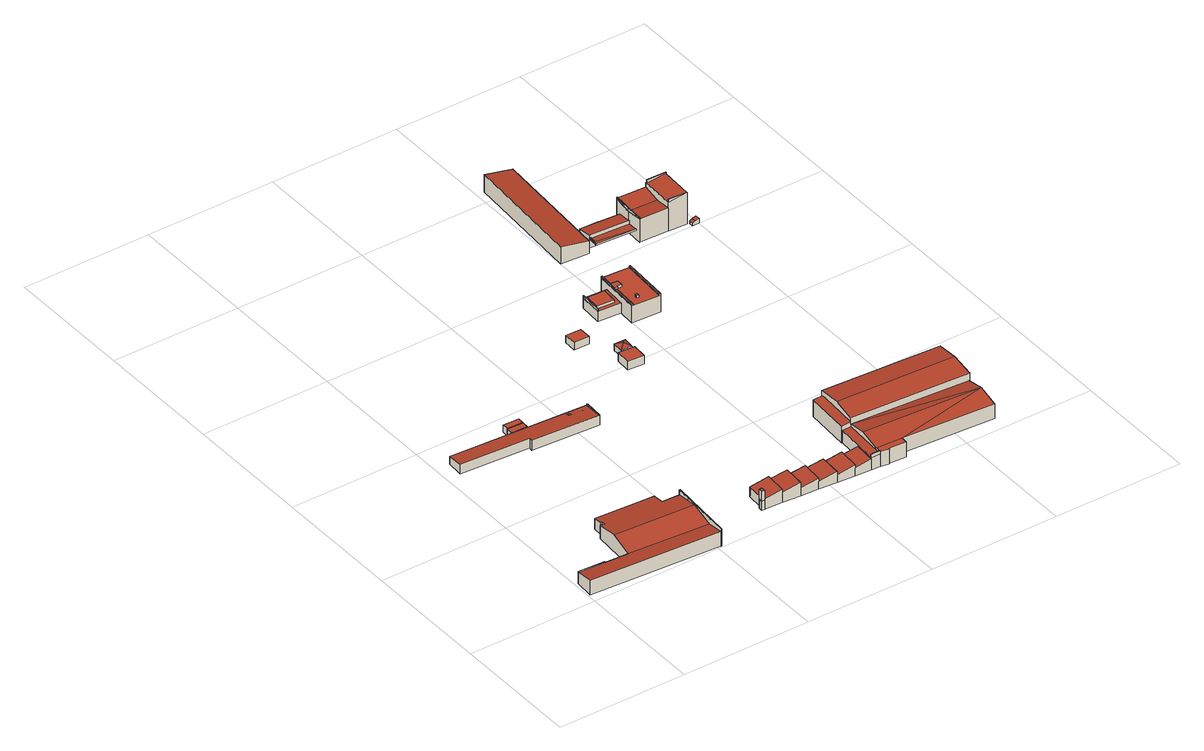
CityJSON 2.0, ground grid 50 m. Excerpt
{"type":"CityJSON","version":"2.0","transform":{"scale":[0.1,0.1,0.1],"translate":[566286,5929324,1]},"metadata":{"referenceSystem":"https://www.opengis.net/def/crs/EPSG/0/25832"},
"CityObjects":{
"building1":{"type":"Building","attributes":{"Grundfläche 2D":"1050.153561","Grundhöhe NN":"2.080"},"children":["building1-1","building1-2"],"geometry":[{"type":"Solid","lod":"3","boundaries":[[[[0,1,2,3,4,5,6]],[[7,8,6]],[[8,0,6]],[[9,10,2,1,0,11]],[[11,12,13,14,15,16,17,18,19,20,21,22,23,24,25,26,10,9]],[[3,27,28,4]],[[6,5,29,30]],[[7,6,30,31]],[[8,7,31,32]],[[33,13,12,11,0,8,32,34]],[[14,13,33,35]],[[16,15,36,37]],[[17,16,37,38]],[[15,14,35,36]],[[19,18,17,38,39]],[[40,21,20,19,39]],[[41,23,22,21,40,42]],[[24,23,41,43]],[[25,24,43,44]],[[26,25,44,45]],[[2,10,26,45,46]],[[3,2,46,47]],[[27,3,47,48]],[[28,27,48,49]],[[5,4,28,49,50,29]],[[44,43,41,42,40,39,38,37,36,35,33,34,32,31,30,29,50,49,48,47,46,45]]]],"semantics":{"surfaces":[{"type":"RoofSurface"},{"type":"WallSurface"},{"type":"GroundSurface"}],"values":[[0,0,0,0,0,0,1,1,1,1,1,1,1,1,1,1,1,1,1,1,1,1,1,1,1,2]]}}]},
"building1-1":{"type":"BuildingInstallation","parents":["building1"],"geometry":[{"type":"MultiSurface","lod":"3","boundaries":[[[51,52,53,54,55,56,57]],[[13,14,52,51]],[[14,15,58,53,52]],[[54,53,58,9]],[[6,7,55,54,9,1]],[[7,8,56,55]],[[8,0,11,12,13,51,57,56]]],"semantics":{"surfaces":[{"type":"RoofSurface"},{"type":"WallSurface"}],"values":[0,1,1,1,1,1,1]}}]},
"building1-2":{"type":"BuildingInstallation","parents":["building1"],"geometry":[{"type":"MultiSurface","lod":"3","boundaries":[[[59,60,61,62,63]],[[28,4,60,59]],[[61,60,4,64]],[[64,3,27,63,62,61]],[[27,28,59,63]]],"semantics":{"surfaces":[{"type":"RoofSurface"},{"type":"WallSurface"}],"values":[0,1,1,1,1]}}]},
"building2":{"type":"Building","attributes":{"Grundfläche 2D":"379.572671","Grundhöhe NN":"1.855"},"children":["building2-1","building2-2","building2-3"],"geometry":[{"type":"Solid","lod":"3","boundaries":[[[[65,66,67,68,69,70,71,72,73]],[[71,70,74,75]],[[72,71,75,76]],[[73,72,76,77]],[[65,73,77,78]],[[66,65,78,79]],[[67,66,79,80]],[[68,67,80,81]],[[70,69,68,81,74]],[[74,81,80,79,78,77,76,75]]]],"semantics":{"surfaces":[{"type":"RoofSurface"},{"type":"WallSurface"},{"type":"GroundSurface"}],"values":[[0,1,1,1,1,1,1,1,1,2]]}}]},
"building2-1":{"type":"BuildingInstallation","parents":["building2"],"geometry":[{"type":"MultiSurface","lod":"3","boundaries":[[[82,83,69,70,84]],[[83,85,69]],[[70,71,84]],[[85,83,82,84,71,72]]],"semantics":{"surfaces":[{"type":"RoofSurface"},{"type":"WallSurface"}],"values":[0,1,1,1]}}]},
"building2-2":{"type":"BuildingInstallation","parents":["building2"],"geometry":[{"type":"MultiSurface","lod":"3","boundaries":[[[86,87,88,89,90]],[[86,91,87]],[[88,92,89]],[[88,87,91,92]]],"semantics":{"surfaces":[{"type":"RoofSurface"},{"type":"WallSurface"}],"values":[0,1,1,1]}}]},
"building2-3":{"type":"BuildingInstallation","parents":["building2"],"geometry":[{"type":"MultiSurface","lod":"3","boundaries":[[[93,94,95]]],"semantics":{"surfaces":[{"type":"RoofSurface"}],"values":[0]}}]},
"building3":{"type":"Building","attributes":{"Grundfläche 2D":"14.629527","Grundhöhe NN":"1.855"},"geometry":[{"type":"Solid","lod":"3","boundaries":[[[[96,97,98,99]],[[100,101,99,98]],[[101,102,96,99]],[[102,103,97,96]],[[103,100,98,97]],[[103,102,101,100]]]],"semantics":{"surfaces":[{"type":"RoofSurface"},{"type":"WallSurface"},{"type":"GroundSurface"}],"values":[[0,1,1,1,1,2]]}}]},
"building4":{"type":"Building","attributes":{"Grundfläche 2D":"14.800396","Grundhöhe NN":"1.855"},"geometry":[{"type":"Solid","lod":"3","boundaries":[[[[104,105,106,107]],[[108,109,107,106]],[[109,110,104,107]],[[110,111,105,104]],[[111,108,106,105]],[[111,110,109,108]]]],"semantics":{"surfaces":[{"type":"RoofSurface"},{"type":"WallSurface"},{"type":"GroundSurface"}],"values":[[0,1,1,1,1,2]]}}]},
"building5":{"type":"Building","attributes":{"Grundfläche 2D":"28.939273","Grundhöhe NN":"2.379"},"geometry":[{"type":"Solid","lod":"3","boundaries":[[[[112,113,114,115]],[[116,117,115,114]],[[117,118,112,115]],[[118,119,113,112]],[[119,116,114,113]],[[119,118,117,116]]]],"semantics":{"surfaces":[{"type":"RoofSurface"},{"type":"WallSurface"},{"type":"GroundSurface"}],"values":[[0,1,1,1,1,2]]}}]},
"building6":{"type":"Building","attributes":{"Grundfläche 2D":"37.269609","Grundhöhe NN":"2.286"},"geometry":[{"type":"Solid","lod":"3","boundaries":[[[[120,121,122,123]],[[124,125,123,122]],[[125,126,120,123]],[[126,127,121,120]],[[127,124,122,121]],[[127,126,125,124]]]],"semantics":{"surfaces":[{"type":"RoofSurface"},{"type":"WallSurface"},{"type":"GroundSurface"}],"values":[[0,1,1,1,1,2]]}}]},
"building7":{"type":"Building","attributes":{"Grundfläche 2D":"17.822022","Grundhöhe NN":"2.266"},"geometry":[{"type":"Solid","lod":"3","boundaries":[[[[128,129,130]],[[128,131,129]],[[128,130,132]],[[128,132,131]],[[133,134,130,129]],[[134,135,132,130]],[[135,136,131,132]],[[136,133,129,131]],[[136,135,134,133]]]],"semantics":{"surfaces":[{"type":"RoofSurface"},{"type":"WallSurface"},{"type":"GroundSurface"}],"values":[[0,0,0,0,1,1,1,1,2]]}}]},
"building8":{"type":"Building","attributes":{"Grundfläche 2D":"2033.728849","Grundhöhe NN":"2.271"},"children":["building8-1","building8-2"],"geometry":[{"type":"Solid","lod":"3","boundaries":[[[[137,138,139,140,141,142,143,144]],[[145,146,147,148,149,150,151,152,153,154]],[[155,156,157]],[[158,156,155]],[[158,159,160,156]],[[161,162,160,159,163,164,165,166]],[[167,156,160]],[[168,169,170,171]],[[170,169,172,173,174]],[[175,176,177,178]],[[179,180,181,182]],[[183,184,185,186]],[[187,188,189,190]],[[191,192,193,194]],[[195,196,197,198]],[[159,158,155,154,153,152,151,150,149,164,163]],[[164,149,199,200,165]],[[166,165,200,201]],[[161,166,201,202]],[[162,161,202,203]],[[160,162,203,204]],[[167,160,204,205]],[[206,157,156,167,205]],[[195,172,169,168,207,208,196]],[[209,174,173,172,195,155,157,206]],[[171,170,174,209,210]],[[168,171,210,207]],[[178,211,212,194,175]],[[175,194,193,176]],[[176,193,213,214,177]],[[181,180,215,216]],[[179,182,217,218]],[[144,143,219,220]],[[137,144,220,221]],[[138,137,221,222]],[[139,138,222,223]],[[139,223,224,186,140]],[[140,186,185,141]],[[141,185,225,226,142]],[[143,142,226,219]],[[181,148,147,146,145,227,217,182]],[[148,181,216,199,149]],[[186,224,228,190,183]],[[183,190,189,184]],[[184,189,229,225,185]],[[190,228,211,178,187]],[[187,178,177,188]],[[188,177,214,229,189]],[[194,212,215,180,191]],[[191,180,179,192]],[[192,179,218,213,193]],[[197,196,208,230]],[[198,197,230,231]],[[154,155,195,198,231,227,145]],[[226,225,229,214,213,218,217,227,231,230,208,207,210,209,206,205,204,203,202,201,200,199,216,215,212,211,228,224,223,222,221,220,219]]]],"semantics":{"surfaces":[{"type":"RoofSurface"},{"type":"WallSurface"},{"type":"GroundSurface"}],"values":[[0,0,0,0,0,0,0,0,0,0,0,0,0,0,0,1,1,1,1,1,1,1,1,1,1,1,1,1,1,1,1,1,1,1,1,1,1,1,1,1,1,1,1,1,1,1,1,1,1,1,1,1,1,1,2]]}}]},
"building8-1":{"type":"BuildingInstallation","parents":["building8"],"geometry":[{"type":"MultiSurface","lod":"3","boundaries":[[[232,233,234,235]],[[144,137,232,235]],[[137,138,233,232]],[[138,139,236,234,233]],[[236,143,144,235,234]]],"semantics":{"surfaces":[{"type":"RoofSurface"},{"type":"WallSurface"}],"values":[0,1,1,1,1]}}]},
"building8-2":{"type":"BuildingInstallation","parents":["building8"],"geometry":[{"type":"MultiSurface","lod":"3","boundaries":[[[237,238,239,240]],[[239,164,149,150,240]],[[237,240,150,147]],[[238,237,147,148]],[[149,164,239,238,148]]],"semantics":{"surfaces":[{"type":"RoofSurface"},{"type":"WallSurface"}],"values":[0,1,1,1,1]}}]},
"building9":{"type":"Building","attributes":{"Grundfläche 2D":"287.055446","Grundhöhe NN":"2.043"},"children":["building9-1","building9-2","building9-3","building9-4","building9-5"],"geometry":[{"type":"MultiSurface","lod":"3","boundaries":[[[241,242,243,244]],[[245,246,247,248,249,250,251],[252,253,254,255]],[[256,257,258,259,260,261,262,263]],[[241,244,252,255]],[[242,241,255,254]],[[243,242,254,253]],[[247,246,245,264,265]],[[266,249,248,247,265,267]],[[245,251,250,268,269,264]],[[249,266,270,257,256,271,268,250]],[[272,260,259,258,257,270,273]],[[261,260,272,274]],[[263,262,261,274,275]],[[256,263,275,271]],[[265,264,269,268,271,275,274,272,273,270,266,267]]],"semantics":{"surfaces":[{"type":"RoofSurface"},{"type":"WallSurface"},{"type":"GroundSurface"}],"values":[0,0,0,1,1,1,1,1,1,1,1,1,1,1,2]}}]},
"building9-1":{"type":"BuildingInstallation","parents":["building9"],"geometry":[{"type":"MultiSurface","lod":"3","boundaries":[[[276,277,278,279]],[[280,281,282,283]],[[279,278,283,282,256,257]],[[257,258,276,279]],[[258,284,277,276]],[[285,263,281,280]],[[263,256,282,281]]],"semantics":{"surfaces":[{"type":"RoofSurface"},{"type":"WallSurface"}],"values":[0,0,1,1,1,1,1]}}]},
"building9-2":{"type":"BuildingInstallation","parents":["building9"],"geometry":[{"type":"MultiSurface","lod":"3","boundaries":[[[286,287,288,289]],[[289,288,261,262]],[[286,289,262,259]],[[287,286,259,260]],[[288,287,260,261]]],"semantics":{"surfaces":[{"type":"RoofSurface"},{"type":"WallSurface"}],"values":[0,1,1,1,1]}}]},
"building9-3":{"type":"BuildingInstallation","parents":["building9"],"geometry":[{"type":"MultiSurface","lod":"3","boundaries":[[[290,291,292,293,294,295,296]],[[283,278,290,296]],[[284,297,292,291,290,278,277]],[[297,298,293,292]],[[294,293,298,299]],[[295,294,299,300]],[[296,295,300,285,280,283]]],"semantics":{"surfaces":[{"type":"RoofSurface"},{"type":"WallSurface"}],"values":[0,1,1,1,1,1,1]}}]},
"building9-4":{"type":"BuildingInstallation","parents":["building9"],"geometry":[{"type":"MultiSurface","lod":"3","boundaries":[[[301,302,303,304]],[[305,306,304,303]],[[306,307,301,304]],[[302,301,307,308]],[[303,302,308,305]]],"semantics":{"surfaces":[{"type":"RoofSurface"},{"type":"WallSurface"}],"values":[0,1,1,1,1]}}]},
"building9-5":{"type":"BuildingInstallation","parents":["building9"],"geometry":[{"type":"MultiSurface","lod":"3","boundaries":[[[309,310,311,312,313,314,315,316]],[[245,246,247,311,310]],[[247,248,312,311]],[[248,317,313,312]],[[252,244,314,313,317]],[[244,243,315,314]],[[318,316,315,243,253]],[[318,251,309,316]],[[251,245,310,309]]],"semantics":{"surfaces":[{"type":"RoofSurface"},{"type":"WallSurface"}],"values":[0,1,1,1,1,1,1,1,1]}}]},
"building10":{"type":"Building","attributes":{"Grundfläche 2D":"861.762393","Grundhöhe NN":"1.654"},"children":["building10-1","building10-2","building10-3","building10-4","building10-5","building10-6"],"geometry":[{"type":"Solid","lod":"3","boundaries":[[[[319,320,321,322,323,324,325,326]],[[327,328,329,330,331,332,333,334,335,336]],[[337,319,326,325,338,339,340]],[[341,342,343,344,345,346,347,348]],[[349,350,351,352]],[[353,354,355,356,322,321,320,319,342,341]],[[324,323,322,356,357,358]],[[359,360,346,345,344,343,361,362]],[[347,346,360,363,364,365]],[[363,355,354,353,341,348,347,365,364]],[[331,330,366,367,338,332]],[[324,334,333,332,338,325]],[[336,335,334,324,358,368,369]],[[370,328,327,336,369,371]],[[330,329,372,366]],[[329,328,370,372]],[[373,340,339,338,367,374]],[[342,319,337,340,373,361,343]],[[350,349,375,376]],[[351,350,376,377]],[[352,351,377,378]],[[349,352,378,375]],[[366,372,370,371,369,368,358,357,356,355,363,360,359,362,361,373,374,367]],[[376,375,378,377]]]],"semantics":{"surfaces":[{"type":"RoofSurface"},{"type":"WallSurface"},{"type":"GroundSurface"}],"values":[[0,0,0,0,0,1,1,1,1,1,1,1,1,1,1,1,1,1,1,1,1,1,2,2]]}}]},
"building10-1":{"type":"BuildingInstallation","parents":["building10"],"geometry":[{"type":"MultiSurface","lod":"3","boundaries":[[[379,380,381,382]],[[319,320,321,322,380,379]],[[322,323,381,380]],[[323,326,382,381]]],"semantics":{"surfaces":[{"type":"RoofSurface"},{"type":"WallSurface"}],"values":[0,1,1,1]}}]},
"building10-2":{"type":"BuildingInstallation","parents":["building10"],"geometry":[{"type":"MultiSurface","lod":"3","boundaries":[[[383,384,385,386]],[[330,331,384,383]],[[331,387,385,384]],[[387,328,329,386,385]],[[329,330,383,386]]],"semantics":{"surfaces":[{"type":"RoofSurface"},{"type":"WallSurface"}],"values":[0,1,1,1,1]}}]},
"building10-3":{"type":"BuildingInstallation","parents":["building10"],"geometry":[{"type":"MultiSurface","lod":"3","boundaries":[[[327,388,389,336]],[[389,335,336]],[[388,327,390]],[[389,388,390,335]]],"semantics":{"surfaces":[{"type":"RoofSurface"},{"type":"WallSurface"}],"values":[0,1,1,1]}}]},
"building10-4":{"type":"BuildingInstallation","parents":["building10"],"geometry":[{"type":"MultiSurface","lod":"3","boundaries":[[[382,391,392,393,394,379]],[[395,339,393,392,391,382,326,396]],[[339,340,394,393]],[[337,319,379,394,340]]],"semantics":{"surfaces":[{"type":"RoofSurface"},{"type":"WallSurface"}],"values":[0,1,1,1]}}]},
"building10-5":{"type":"BuildingInstallation","parents":["building10"],"geometry":[{"type":"MultiSurface","lod":"3","boundaries":[[[365,397,398,399,400]],[[401,365,400]],[[402,403,399,398]],[[403,404,405,401,400,399]],[[364,365,401,405,406]],[[402,398,397,365,364,407,408]],[[364,406,409,408,407]]],"semantics":{"surfaces":[{"type":"RoofSurface"},{"type":"WallSurface"},{"type":"OuterCeilingSurface"}],"values":[0,0,1,1,1,1,2]}}]},
"building10-6":{"type":"BuildingInstallation","parents":["building10"],"geometry":[{"type":"MultiSurface","lod":"3","boundaries":[[[410,402,411]],[[404,403,410,353,412,405]],[[403,402,410]],[[410,411,413,414]],[[410,414,354,353]],[[353,354,406,405,412]],[[411,402,408,413]],[[406,354,414,413,408,409]]],"semantics":{"surfaces":[{"type":"RoofSurface"},{"type":"WallSurface"},{"type":"OuterCeilingSurface"}],"values":[0,0,0,1,1,1,1,2]}}]},
"building11":{"type":"Building","attributes":{"Grundfläche 2D":"4.603760","Grundhöhe NN":"1.654"},"geometry":[{"type":"Solid","lod":"3","boundaries":[[[[415,416,417,418]],[[419,415,418,420]],[[420,418,417,421,422]],[[419,420,422,423]],[[416,415,419,423,424]],[[417,416,424,421]],[[422,421,424,423]]]],"semantics":{"surfaces":[{"type":"RoofSurface"},{"type":"WallSurface"},{"type":"GroundSurface"}],"values":[[0,0,1,1,1,1,2]]}}]}
},
"vertices":[
[519,73,57],[516,73,57],[205,94,57],[113,99,57],[11,104,57],[6,32,70],[512,2,70],[511,1,70],[514,1,70],[521,164,78],[211,181,78],[524,164,78],[530,254,62],[530,257,62],[527,257,62],[527,254,62],[524,255,62],[459,258,62],[461,301,55],[462,307,54],[402,311,54],[232,321,54],[232,317,54],[230,284,60],[234,284,60],[233,267,63],[216,268,63],[113,100,57],[11,106,57],[6,32,11],[512,2,11],[511,1,11],[514,1,11],[530,257,11],[530,254,11],[527,257,11],[527,254,11],[524,255,11],[459,258,11],[462,307,11],[232,321,11],[230,284,11],[232,317,11],[234,284,11],[233,267,11],[216,268,11],[205,94,11],[113,99,11],[113,100,11],[11,106,11],[11,104,11],
[530,257,81],[527,257,81],[524,206,81],[521,164,81],[511,1,81],[514,1,81],[530,254,81],[524,206,71],
[11,106,61],[11,104,61],[113,97,61],[113,99,61],[113,100,61],[113,97,58],
[59,892,40],[55,827,47],[322,810,48],[320,797,49],[580,780,50],[583,780,50],[588,856,42],[586,856,42],[586,858,42],[583,780,9],[588,856,9],[586,856,9],[586,858,9],[59,892,9],[55,827,9],[322,810,9],[320,797,9],
[586,856,48],[585,856,48],[588,856,48],[585,856,42],
[504,856,42],[503,843,45],[513,843,45],[513,854,43],[511,855,43],[503,843,44],[513,843,44],
[546,840,44],[557,840,44],[546,842,44],
[362,880,38],[363,904,38],[302,907,38],[301,882,38],[302,907,9],[301,882,9],[362,880,9],[363,904,9],
[363,906,38],[364,931,38],[303,933,38],[302,909,38],[303,933,9],[302,909,9],[363,906,9],[364,931,9],
[814,1160,43],[815,1209,43],[756,1211,43],[754,1162,43],[756,1211,14],[754,1162,14],[814,1160,14],[815,1209,14],
[895,966,47],[899,1024,47],[836,1029,47],[832,970,47],[836,1029,13],[832,970,13],[895,966,13],[899,1024,13],
[881,1064,48],[860,1083,39],[858,1042,39],[904,1083,39],[901,1042,39],[860,1083,13],[858,1042,13],[901,1042,13],[904,1083,13],
[733,82,51],[744,81,53],[744,82,53],[814,78,67],[819,162,67],[747,167,53],[742,97,53],[734,98,51],[1167,234,61],[1161,139,62],[1156,59,62],[1156,56,62],[1191,53,65],[1191,56,65],[1192,76,65],[1192,78,65],[1196,157,65],[1201,232,65],[1201,232,74],[1654,133,89],[1658,206,71],[1196,157,89],[1192,78,74],[1292,72,74],[1223,52,74],[1290,46,74],[1192,76,74],[1191,53,74],[1191,52,74],[1223,49,74],[1650,51,71],[1211,411,100],[1206,320,112],[1665,295,112],[1670,385,100],[1201,232,100],[1658,206,100],[1660,206,100],[1024,64,57],[1029,148,57],[960,153,45],[954,69,45],[1099,143,45],[1094,59,45],[1156,56,57],[1161,139,57],[884,73,67],[890,157,67],[819,162,55],[814,78,55],[954,69,57],[960,153,57],[890,157,45],[884,73,45],[1094,59,58],[1099,143,58],[1029,148,44],[1024,64,44],[1201,232,84],[1211,405,84],[1175,407,80],[1165,234,80],[1191,53,13],[1191,52,13],[1223,49,13],[1223,52,13],[1290,46,13],[1292,72,13],[1650,51,13],[1658,206,13],[1211,411,13],[1211,405,13],[1660,206,13],[1670,385,13],[954,69,13],[1024,64,13],[1029,148,13],[960,153,13],[1094,59,13],[1156,56,13],[1161,139,13],[1099,143,13],[742,97,13],[734,98,13],[733,82,13],[744,81,13],[744,82,13],[814,78,13],[819,162,13],[747,167,13],[1167,234,13],[884,73,13],[890,157,13],[1175,407,13],[1165,234,13],
[733,82,90],[744,81,90],[745,97,90],[734,98,90],[745,97,53],
[1156,59,76],[1156,56,76],[1191,53,76],[1191,56,76],
[986,1259,59],[990,1320,59],[920,1323,59],[916,1264,59],[917,1337,50],[916,1324,50],[911,1249,50],[914,1248,50],[1002,1243,50],[1007,1330,50],[919,1336,50],[916,1264,50],[920,1323,50],[990,1320,50],[986,1259,50],[1009,1364,77],[998,1178,77],[1003,1178,77],[1105,1172,77],[1110,1172,77],[1121,1357,77],[1116,1357,77],[1013,1363,77],[917,1337,10],[911,1249,10],[1002,1243,10],[914,1248,10],[1007,1330,10],[919,1336,10],[998,1178,10],[1009,1364,10],[1110,1172,10],[1105,1172,10],[1121,1357,10],[1013,1363,10],
[1003,1178,83],[1009,1281,83],[1004,1281,83],[998,1178,83],[1010,1309,83],[1013,1363,83],[1009,1364,83],[1006,1309,83],[1009,1281,77],[1010,1309,77],
[1105,1172,84],[1110,1172,84],[1121,1357,84],[1116,1357,84],
[1004,1281,87],[1009,1281,87],[1016,1281,87],[1016,1285,87],[1033,1284,87],[1034,1307,87],[1006,1309,87],[1016,1281,77],[1016,1285,77],[1033,1284,77],[1034,1307,77],
[1044,1204,88],[1045,1214,88],[1038,1215,88],[1037,1205,88],[1038,1215,77],[1037,1205,77],[1044,1204,77],[1045,1214,77],
[919,1336,61],[917,1337,61],[911,1249,61],[914,1248,61],[915,1264,61],[916,1264,61],[920,1323,61],[919,1323,61],[915,1264,50],[919,1323,50],
[1284,1596,91],[1284,1590,92],[1282,1547,98],[1281,1528,101],[1284,1528,101],[1394,1524,101],[1398,1591,91],[1286,1596,91],[1468,1523,133],[1475,1652,130],[1478,1652,131],[1478,1656,131],[1404,1659,120],[1401,1660,120],[1398,1591,121],[1394,1524,122],[1396,1524,122],[1468,1520,133],[1287,1646,98],[1401,1660,102],[1291,1666,101],[1289,1666,101],[1284,1590,57],[1284,1596,56],[1287,1646,49],[1207,1652,49],[1206,1652,49],[1133,1656,49],[1131,1599,57],[1133,1599,57],[1141,2044,57],[1032,2051,77],[1001,1581,77],[1111,1574,57],[1284,1590,45],[1284,1590,43],[1284,1590,7],[1281,1528,7],[1284,1528,7],[1394,1524,7],[1206,1652,7],[1133,1656,7],[1287,1646,7],[1207,1652,7],[1131,1599,7],[1131,1599,43],[1131,1599,49],[1478,1656,7],[1401,1660,7],[1396,1524,7],[1468,1520,7],[1475,1652,7],[1468,1523,7],[1478,1652,7],[1289,1666,7],[1291,1666,7],[1141,2044,7],[1032,2051,7],[1001,1581,7],[1111,1574,7],
[1284,1596,104],[1281,1528,104],[1284,1528,104],[1286,1596,104],
[1478,1656,132],[1404,1659,132],[1404,1656,132],[1478,1652,132],[1404,1656,120],
[1397,1527,134],[1396,1524,134],[1397,1527,122],
[1290,1646,104],[1290,1647,104],[1291,1666,104],[1289,1666,104],[1290,1647,98],[1290,1646,98],
[1129,1572,49],[1129,1571,49],[1131,1571,49],[1132,1572,49],[1133,1599,49],[1129,1571,47],[1131,1571,47],[1132,1572,47],[1133,1599,45],[1133,1599,43],[1129,1572,43],[1129,1571,43],[1131,1571,43],
[1282,1547,49],[1128,1557,48],[1283,1590,45],[1128,1557,43],[1282,1547,43],
[1487,1501,22],[1503,1502,25],[1501,1519,25],[1486,1518,22],[1476,1500,17],[1475,1517,17],[1501,1519,7],[1475,1517,7],[1476,1500,7],[1503,1502,7]
]}
